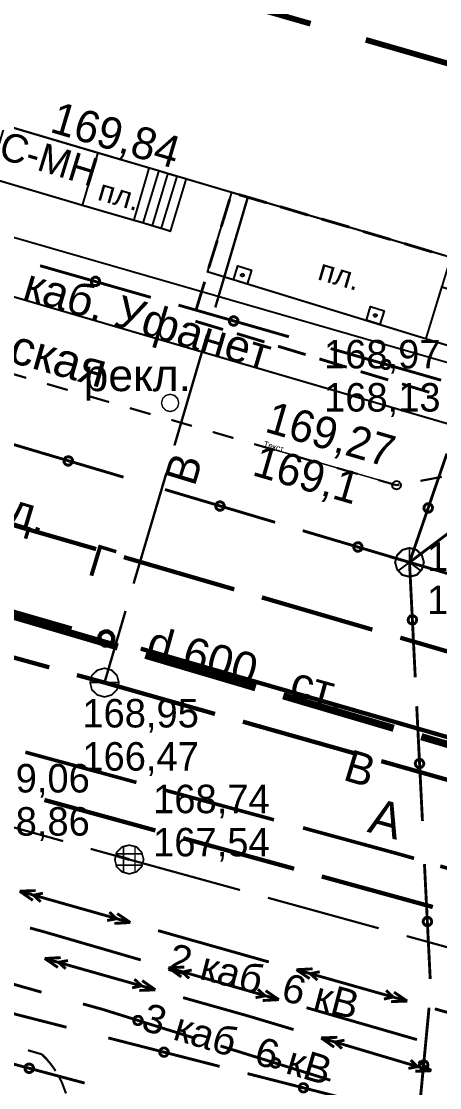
# Model space of a CAD drawing. Extents: x -2634 to -2115, y -2142 to -1393.
# Drawn here: x -2317.53 to -2302.99, y -1576.52 to -1539.46 of the extents above; entities that cross this region are included whole.
import ezdxf

# ---------------------------------------------------------------- set-up
doc = ezdxf.new("R2010")
doc.units = 0
doc.header["$MEASUREMENT"] = 0
for name, color, linetype in [('500_Дополн-Бордюры__п', 7, 'Continuous'), ('500_Дополн-Ступени__л', 7, 'Continuous'), ('500_Дороги-Проезжие_ч', 7, 'Continuous'), ('500_Линии_-Линии_связ', 7, 'Continuous'), ('500_Линии_-ЛЭП_провод', 7, 'Continuous'), ('500_Линии_-Смотровые_', 7, 'Continuous'), ('500_Линии_-Электрокаб', 7, 'Continuous'), ('500_Объект-Опоры', 7, 'Continuous'), ('500_Рельеф-Высотные_о', 7, 'Continuous'), ('500_Строен-Дополнения', 7, 'Continuous'), ('500_Строен-Здания', 7, 'Continuous'), ('500_Трубоп-Водопровод', 7, 'Continuous'), ('500_Трубоп-Газопровод', 7, 'Continuous'), ('500_Трубоп-Канализаци', 7, 'Continuous'), ('500_Трубоп-Смотровые_', 7, 'Continuous'), ('ЗАЯВКИ-Условные_з', 7, 'Continuous'), ('Красные_ли-Красные_ли', 7, 'Continuous'), ('Красные_ли-Линии_регу', 7, 'Continuous'), ('Красные_ли-Оси_улиц_к', 7, 'Continuous')]:
    doc.layers.add(name, color=color, linetype=linetype)
doc.styles.add('TARIAL', font='Arial')

msp = doc.modelspace()

# ---------------------------------------------------------------- linework, layer by layer
at = {"layer": '500_Дополн-Бордюры__п', "color": 1, "const_width": 0.075}
for points in [[(-2318.08, -1551.64), (-2317.36, -1551.85)], [(-2316.64, -1552.06), (-2315.92, -1552.27)], [(-2315.2, -1552.48), (-2314.48, -1552.69)], [(-2313.76, -1552.9), (-2313.04, -1553.11)], [(-2312.32, -1553.31), (-2311.6, -1553.52)], [(-2310.88, -1553.73), (-2310.16, -1553.94)], [(-2309.44, -1554.15), (-2309.13, -1554.24)], [(-2309.13, -1554.24), (-2308.72, -1554.36)], [(-2308, -1554.57), (-2307.28, -1554.78)], [(-2306.56, -1554.98), (-2305.84, -1555.19)], [(-2305.12, -1555.4), (-2304.49, -1555.58)], [(-2304.49, -1555.58), (-2304.4, -1555.56)], [(-2303.66, -1555.43), (-2302.92, -1555.29)], [(-2317.3, -1575.22), (-2316.82, -1575.36)], [(-2316.82, -1575.36), (-2316.68, -1575.5)], [(-2316.82, -1575.36), (-2316.68, -1575.5)], [(-2316.68, -1575.5), (-2316.64, -1575.54)], [(-2316.68, -1575.5), (-2316.54, -1575.66)], [(-2316.54, -1575.66), (-2316.42, -1575.82)], [(-2316.42, -1575.82), (-2316.34, -1575.94)], [(-2316.22, -1576.15), (-2316.21, -1576.16)], [(-2316.21, -1576.16), (-2316.12, -1576.34)], [(-2316.12, -1576.34), (-2316.05, -1576.53)], [(-2316.05, -1576.53), (-2315.98, -1576.72)]]:
    msp.add_lwpolyline(points, dxfattribs=at)
at = {"layer": '500_Дополн-Ступени__л', "color": 0, "const_width": 0.07}
for points in [[(-2312.75, -1544.65), (-2313.3, -1546.46), (-2313.62, -1546.37), (-2313.09, -1544.55)], [(-2312.75, -1544.65), (-2313.3, -1546.46), (-2312.98, -1546.56), (-2312.44, -1544.75)], [(-2312.44, -1544.75), (-2312.98, -1546.56), (-2312.67, -1546.65), (-2312.12, -1544.84)], [(-2312.12, -1544.84), (-2312.67, -1546.65), (-2312.35, -1546.75), (-2311.8, -1544.93)]]:
    msp.add_lwpolyline(points, close=True, dxfattribs=at)
at = {"layer": '500_Линии_-Линии_связ', "color": 6}
msp.add_lwpolyline([(-2322.45, -1547.67), (-2287.89, -1557.78)], dxfattribs=at)
at = {"layer": '500_Линии_-Линии_связ', "color": 0, "const_width": 0.1}
for points in [[(-2316.88, -1547.95), (-2313.03, -1549.05)], [(-2312.07, -1549.32), (-2308.23, -1550.42)], [(-2306.78, -1550.83), (-2302.94, -1551.93)], [(-2317.82, -1554.16), (-2313.98, -1555.3)], [(-2304.04, -1558.26), (-2302.74, -1554.48)], [(-2312.54, -1555.73), (-2308.71, -1556.87)], [(-2304.04, -1558.26), (-2300.84, -1555.86)], [(-2307.75, -1557.16), (-2304.04, -1558.26)], [(-2304.04, -1558.26), (-2304.76, -1558.05)], [(-2304.04, -1558.26), (-2303.84, -1562.26)], [(-2304.04, -1558.26), (-2300.2, -1559.39)], [(-2303.79, -1563.26), (-2303.59, -1567.25)], [(-2303.52, -1568.75), (-2303.32, -1572.74)], [(-2320.68, -1572.11), (-2316.83, -1573.2)], [(-2319.84, -1573.43), (-2315.96, -1574.42)], [(-2315.39, -1573.61), (-2314.7, -1573.8)], [(-2303.36, -1573.74), (-2303.74, -1577.72)], [(-2314.7, -1573.8), (-2311.57, -1574.78)], [(-2314.51, -1574.79), (-2310.64, -1575.78)], [(-2310.61, -1575.07), (-2306.79, -1576.26)], [(-2319.19, -1575.33), (-2315.33, -1576.36)], [(-2309.67, -1576.03), (-2305.79, -1577.02)]]:
    msp.add_lwpolyline(points, dxfattribs=at)
for points in [[(-2314.92, -1548.35), (-2314.85, -1548.39), (-2314.81, -1548.46), (-2314.81, -1548.54), (-2314.85, -1548.61), (-2314.92, -1548.64), (-2315, -1548.64), (-2315.07, -1548.6), (-2315.1, -1548.54), (-2315.1, -1548.46), (-2315.06, -1548.39), (-2314.99, -1548.35)], [(-2310.11, -1549.73), (-2310.04, -1549.77), (-2310, -1549.84), (-2310.01, -1549.91), (-2310.05, -1549.98), (-2310.11, -1550.02), (-2310.19, -1550.02), (-2310.26, -1549.98), (-2310.3, -1549.91), (-2310.29, -1549.83), (-2310.25, -1549.76), (-2310.19, -1549.73)], [(-2304.82, -1551.24), (-2304.75, -1551.28), (-2304.72, -1551.35), (-2304.72, -1551.42), (-2304.76, -1551.49), (-2304.83, -1551.53), (-2304.9, -1551.53), (-2304.97, -1551.49), (-2305.01, -1551.42), (-2305.01, -1551.34), (-2304.97, -1551.28), (-2304.9, -1551.24)], [(-2315.86, -1554.59), (-2315.79, -1554.63), (-2315.75, -1554.7), (-2315.76, -1554.78), (-2315.8, -1554.84), (-2315.86, -1554.88), (-2315.94, -1554.88), (-2316.01, -1554.84), (-2316.05, -1554.77), (-2316.04, -1554.69), (-2316, -1554.62), (-2315.93, -1554.59)], [(-2310.59, -1556.16), (-2310.52, -1556.2), (-2310.48, -1556.27), (-2310.48, -1556.34), (-2310.52, -1556.41), (-2310.59, -1556.45), (-2310.67, -1556.45), (-2310.74, -1556.4), (-2310.77, -1556.34), (-2310.77, -1556.26), (-2310.73, -1556.19), (-2310.66, -1556.16)], [(-2303.53, -1556.32), (-2303.49, -1556.26), (-2303.42, -1556.22), (-2303.34, -1556.23), (-2303.28, -1556.27), (-2303.24, -1556.34), (-2303.25, -1556.42), (-2303.29, -1556.48), (-2303.36, -1556.52), (-2303.44, -1556.51), (-2303.5, -1556.47), (-2303.54, -1556.4)], [(-2305.79, -1557.58), (-2305.73, -1557.62), (-2305.69, -1557.69), (-2305.69, -1557.77), (-2305.73, -1557.84), (-2305.8, -1557.87), (-2305.88, -1557.87), (-2305.94, -1557.83), (-2305.98, -1557.76), (-2305.98, -1557.69), (-2305.94, -1557.62), (-2305.87, -1557.58)], [(-2303.79, -1560.25), (-2303.81, -1560.33), (-2303.86, -1560.39), (-2303.93, -1560.41), (-2304.01, -1560.39), (-2304.07, -1560.34), (-2304.09, -1560.27), (-2304.07, -1560.19), (-2304.02, -1560.13), (-2303.95, -1560.11), (-2303.87, -1560.13), (-2303.81, -1560.18)], [(-2303.54, -1565.25), (-2303.56, -1565.32), (-2303.61, -1565.38), (-2303.68, -1565.4), (-2303.76, -1565.39), (-2303.82, -1565.33), (-2303.84, -1565.26), (-2303.82, -1565.18), (-2303.77, -1565.13), (-2303.7, -1565.1), (-2303.62, -1565.12), (-2303.57, -1565.17)], [(-2303.27, -1570.74), (-2303.28, -1570.81), (-2303.34, -1570.87), (-2303.41, -1570.9), (-2303.48, -1570.88), (-2303.54, -1570.83), (-2303.57, -1570.75), (-2303.55, -1570.68), (-2303.5, -1570.62), (-2303.42, -1570.6), (-2303.35, -1570.61), (-2303.29, -1570.67)], [(-2313.43, -1574.04), (-2313.37, -1574.08), (-2313.33, -1574.15), (-2313.33, -1574.23), (-2313.37, -1574.29), (-2313.44, -1574.33), (-2313.52, -1574.33), (-2313.59, -1574.29), (-2313.62, -1574.22), (-2313.62, -1574.14), (-2313.58, -1574.07), (-2313.51, -1574.04)], [(-2312.54, -1575.14), (-2312.47, -1575.18), (-2312.43, -1575.24), (-2312.43, -1575.32), (-2312.47, -1575.39), (-2312.53, -1575.43), (-2312.61, -1575.43), (-2312.68, -1575.39), (-2312.72, -1575.33), (-2312.72, -1575.25), (-2312.68, -1575.18), (-2312.61, -1575.14)], [(-2308.66, -1575.52), (-2308.59, -1575.56), (-2308.55, -1575.63), (-2308.56, -1575.71), (-2308.6, -1575.78), (-2308.67, -1575.81), (-2308.74, -1575.81), (-2308.81, -1575.77), (-2308.85, -1575.7), (-2308.84, -1575.62), (-2308.8, -1575.56), (-2308.73, -1575.52)], [(-2303.4, -1575.75), (-2303.43, -1575.82), (-2303.49, -1575.87), (-2303.56, -1575.88), (-2303.64, -1575.85), (-2303.69, -1575.79), (-2303.7, -1575.72), (-2303.67, -1575.65), (-2303.61, -1575.6), (-2303.54, -1575.58), (-2303.46, -1575.61), (-2303.41, -1575.67)], [(-2317.22, -1575.7), (-2317.15, -1575.74), (-2317.11, -1575.81), (-2317.11, -1575.89), (-2317.15, -1575.95), (-2317.22, -1575.99), (-2317.3, -1575.99), (-2317.37, -1575.95), (-2317.4, -1575.89), (-2317.4, -1575.81), (-2317.37, -1575.74), (-2317.3, -1575.7)], [(-2307.69, -1576.38), (-2307.62, -1576.42), (-2307.58, -1576.48), (-2307.58, -1576.56), (-2307.62, -1576.63), (-2307.69, -1576.67), (-2307.77, -1576.67), (-2307.83, -1576.63), (-2307.87, -1576.56), (-2307.87, -1576.49), (-2307.84, -1576.42), (-2307.77, -1576.38)]]:
    msp.add_lwpolyline(points, close=True, dxfattribs=at)
at = {"layer": '500_Линии_-ЛЭП_провод', "color": 253, "const_width": 0.07}
msp.add_lwpolyline([(-2287.89, -1557.78), (-2322.45, -1547.67)], dxfattribs=at)
at = {"layer": '500_Линии_-Смотровые_', "color": 0, "const_width": 0.07}
for points in [[(-2304.04, -1557.76), (-2303.79, -1557.83), (-2303.61, -1558.01), (-2303.54, -1558.26), (-2303.61, -1558.51), (-2303.79, -1558.7), (-2304.04, -1558.76), (-2304.29, -1558.7), (-2304.47, -1558.51), (-2304.54, -1558.26), (-2304.47, -1558.01), (-2304.29, -1557.83)], [(-2304.04, -1558.21), (-2304.04, -1558.21), (-2304.04, -1558.21), (-2304.04, -1558.21), (-2304.04, -1558.21), (-2304.04, -1558.21), (-2304.04, -1558.21), (-2304.04, -1558.21), (-2304.04, -1558.21), (-2304.04, -1558.21), (-2304.04, -1558.21), (-2304.04, -1558.21)]]:
    msp.add_lwpolyline(points, close=True, dxfattribs=at)
at = {"layer": '500_Линии_-Смотровые_', "color": 0, "const_width": 0.065}
for points in [[(-2304.04, -1557.76), (-2304.04, -1558.26)], [(-2304.44, -1558.56), (-2304.04, -1558.26)], [(-2304.04, -1558.26), (-2303.64, -1558.56)]]:
    msp.add_lwpolyline(points, dxfattribs=at)
at = {"layer": '500_Линии_-Электрокаб', "color": 12, "const_width": 0.1}
for points in [[(-2317.03, -1569.67), (-2317.59, -1569.69)], [(-2313.74, -1570.78), (-2317.59, -1569.69)], [(-2317.13, -1570.01), (-2317.59, -1569.69)], [(-2316.78, -1569.76), (-2317.11, -1569.83)], [(-2316.86, -1570.06), (-2317.11, -1569.83)], [(-2314.23, -1570.64), (-2314.47, -1570.42)], [(-2314.23, -1570.65), (-2314.55, -1570.71)], [(-2313.74, -1570.78), (-2314.3, -1570.81)], [(-2313.74, -1570.78), (-2314.2, -1570.47)], [(-2317.23, -1570.97), (-2316.75, -1571.1)], [(-2316.75, -1571.1), (-2313.38, -1572.08)], [(-2308.93, -1572.15), (-2312.78, -1571.06)], [(-2316.72, -1572.03), (-2316.16, -1572)], [(-2316.72, -1572.03), (-2312.87, -1573.12)], [(-2316.72, -1572.03), (-2316.26, -1572.34)], [(-2316.23, -1572.16), (-2315.91, -1572.1)], [(-2316.23, -1572.17), (-2315.99, -1572.39)], [(-2312.42, -1572.35), (-2311.87, -1572.33)], [(-2312.42, -1572.35), (-2308.58, -1573.46)], [(-2312.42, -1572.35), (-2311.97, -1572.67)], [(-2311.94, -1572.5), (-2311.7, -1572.72)], [(-2311.93, -1572.5), (-2311.61, -1572.43)], [(-2307.41, -1572.39), (-2307.97, -1572.42)], [(-2304.12, -1573.51), (-2307.97, -1572.42)], [(-2307.51, -1572.73), (-2307.97, -1572.42)], [(-2307.16, -1572.49), (-2307.49, -1572.56)], [(-2307.24, -1572.78), (-2307.49, -1572.56)], [(-2313.68, -1573.05), (-2313.35, -1572.98)], [(-2313.6, -1572.75), (-2313.35, -1572.98)], [(-2313.33, -1572.8), (-2312.87, -1573.12)], [(-2313.43, -1573.14), (-2312.87, -1573.12)], [(-2311.91, -1573.39), (-2309.64, -1574.03)], [(-2309.39, -1573.39), (-2309.06, -1573.33)], [(-2309.31, -1573.1), (-2309.06, -1573.33)], [(-2309.04, -1573.15), (-2308.58, -1573.46)], [(-2304.61, -1573.37), (-2304.93, -1573.44)], [(-2304.61, -1573.37), (-2304.85, -1573.14)], [(-2304.12, -1573.51), (-2304.58, -1573.2)], [(-2309.14, -1573.49), (-2308.58, -1573.46)], [(-2307.62, -1573.74), (-2303.78, -1574.85)], [(-2304.12, -1573.51), (-2304.68, -1573.53)], [(-2309.64, -1574.03), (-2308.07, -1574.5)], [(-2299.31, -1574.87), (-2303.16, -1573.78)], [(-2307.11, -1574.79), (-2306.55, -1574.77)], [(-2307.11, -1574.79), (-2303.28, -1575.93)], [(-2307.11, -1574.79), (-2306.66, -1575.11)], [(-2306.62, -1574.93), (-2306.3, -1574.87)], [(-2306.63, -1574.94), (-2306.39, -1575.16)], [(-2304, -1575.56), (-2303.76, -1575.79)], [(-2303.73, -1575.61), (-2303.28, -1575.93)], [(-2304.08, -1575.85), (-2303.76, -1575.79)], [(-2303.84, -1575.95), (-2303.28, -1575.93)]]:
    msp.add_lwpolyline(points, dxfattribs=at)
at = {"layer": '500_Объект-Опоры', "color": 0}
for points in [[(-2310.16, -1548.44), (-2310.01, -1547.96), (-2309.53, -1548.11), (-2309.68, -1548.59)], [(-2309.83, -1548.23), (-2309.81, -1548.24), (-2309.8, -1548.26), (-2309.8, -1548.29), (-2309.81, -1548.31), (-2309.84, -1548.32), (-2309.86, -1548.32), (-2309.88, -1548.31), (-2309.9, -1548.29), (-2309.9, -1548.26), (-2309.88, -1548.24), (-2309.86, -1548.23)], [(-2305.54, -1549.84), (-2305.39, -1549.37), (-2304.92, -1549.52), (-2305.07, -1549.99)], [(-2305.21, -1549.63), (-2305.19, -1549.65), (-2305.18, -1549.67), (-2305.18, -1549.69), (-2305.2, -1549.72), (-2305.22, -1549.73), (-2305.24, -1549.73), (-2305.27, -1549.71), (-2305.28, -1549.69), (-2305.28, -1549.66), (-2305.26, -1549.64), (-2305.24, -1549.63)]]:
    msp.add_lwpolyline(points, close=True, dxfattribs=at)
at = {"layer": '500_Объект-Опоры', "color": 1, "const_width": 0.05}
msp.add_lwpolyline([(-2312.36, -1552.42), (-2312.21, -1552.46), (-2312.1, -1552.57), (-2312.06, -1552.72), (-2312.1, -1552.87), (-2312.21, -1552.98), (-2312.36, -1553.02), (-2312.51, -1552.98), (-2312.62, -1552.87), (-2312.66, -1552.72), (-2312.62, -1552.57), (-2312.51, -1552.46)], close=True, dxfattribs=at)
at = {"layer": '500_Рельеф-Высотные_о', "color": 0, "const_width": 0.05}
msp.add_lwpolyline([(-2309.13, -1554.23), (-2305.1, -1555.4)], dxfattribs=at)
at = {"layer": '500_Рельеф-Высотные_о', "color": 0}
msp.add_lwpolyline([(-2304.49, -1555.43), (-2304.41, -1555.45), (-2304.36, -1555.51), (-2304.34, -1555.58), (-2304.36, -1555.66), (-2304.41, -1555.71), (-2304.49, -1555.73), (-2304.56, -1555.71), (-2304.62, -1555.66), (-2304.64, -1555.58), (-2304.62, -1555.51), (-2304.56, -1555.45)], close=True, dxfattribs=at)
at = {"layer": '500_Строен-Дополнения', "color": 0, "const_width": 0.07}
for points in [[(-2314.87, -1544.03), (-2313.09, -1544.55), (-2313.62, -1546.37), (-2315.41, -1545.85)], [(-2302.6, -1547.66), (-2303.47, -1550.49), (-2311.06, -1548.16), (-2310.22, -1545.4)], [(-2302.92, -1548.69), (-2301.55, -1549.11), (-2302.1, -1550.91), (-2303.47, -1550.49)]]:
    msp.add_lwpolyline(points, close=True, dxfattribs=at)
at = {"layer": '500_Строен-Дополнения', "color": 0, "const_width": 0.1}
for points in [[(-2309.01, -1545.76), (-2309.97, -1545.48)], [(-2310.29, -1545.64), (-2310.58, -1546.59)], [(-2307.57, -1546.19), (-2308.53, -1545.9)], [(-2306.13, -1546.61), (-2307.09, -1546.33)], [(-2310.72, -1547.07), (-2311.02, -1548.03)], [(-2304.7, -1547.04), (-2305.65, -1546.76)], [(-2303.26, -1547.47), (-2304.22, -1547.18)], [(-2311.16, -1548.51), (-2311.45, -1549.46)], [(-2311.48, -1549.88), (-2310.52, -1550.17)], [(-2310.04, -1550.31), (-2309.08, -1550.6)], [(-2308.61, -1550.75), (-2307.65, -1551.04)], [(-2307.17, -1551.19), (-2306.22, -1551.48)], [(-2305.74, -1551.63), (-2304.78, -1551.92)], [(-2304.3, -1552.06), (-2303.35, -1552.35)]]:
    msp.add_lwpolyline(points, dxfattribs=at)
at = {"layer": '500_Строен-Здания', "color": 0, "const_width": 0.07}
msp.add_lwpolyline([(-2302.78, -1531.6), (-2321.33, -1526.17), (-2322.7, -1525.78), (-2322.45, -1524.91), (-2326.31, -1523.81), (-2326.52, -1524.53), (-2328.73, -1523.9), (-2336.71, -1521.64), (-2340.94, -1536.44), (-2330.1, -1539.54), (-2329.56, -1539.69), (-2328.11, -1540.11), (-2327.61, -1540.25), (-2297.5, -1549.17)], dxfattribs=at)
msp.add_lwpolyline([(-2318.65, -1544.89), (-2315.41, -1545.85), (-2314.87, -1544.03), (-2318.11, -1543.07)], close=True, dxfattribs=at)
at = {"layer": '500_Трубоп-Водопровод', "color": 94}
for points, const_width in [([(-2309.66, -1545.57), (-2310.79, -1549.4)], 0.085), ([(-2311.08, -1550.36), (-2312.21, -1554.2)], 0.085), ([(-2312.49, -1555.16), (-2313.63, -1559)], 0.085), ([(-2318.02, -1560.07), (-2314.18, -1561.2)], 0.25), ([(-2313.91, -1559.95), (-2314.64, -1562.44)], 0.085), ([(-2320.42, -1560.85), (-2316.56, -1561.91)], 0.15), ([(-2313.22, -1561.49), (-2309.39, -1562.62)], 0.25), ([(-2315.6, -1562.18), (-2314.64, -1562.44)], 0.15), ([(-2314.64, -1562.44), (-2314.57, -1562.2)], 0.085), ([(-2314.64, -1562.44), (-2314.98, -1562.35)], 0.15), ([(-2314.64, -1562.44), (-2310.8, -1563.53)], 0.15), ([(-2308.43, -1562.9), (-2304.59, -1564.03)], 0.25), ([(-2309.83, -1563.8), (-2305.98, -1564.89)], 0.15), ([(-2303.63, -1564.32), (-2299.8, -1565.45)], 0.25), ([(-2305.02, -1565.17), (-2301.17, -1566.26)], 0.15)]:
    msp.add_lwpolyline(points, dxfattribs=dict(at, const_width=const_width))
at = {"layer": '500_Трубоп-Газопровод', "color": 5, "const_width": 0.15}
for points in [[(-2314.93, -1557.8), (-2318.77, -1556.69)], [(-2310.13, -1559.2), (-2313.97, -1558.08)], [(-2305.33, -1560.6), (-2309.17, -1559.48)], [(-2300.52, -1562), (-2304.36, -1560.88)]]:
    msp.add_lwpolyline(points, dxfattribs=at)
at = {"layer": '500_Трубоп-Канализаци', "color": 32}
for points, const_width in [([(-2313.53, -1565.91), (-2317.39, -1564.86)], 0.125), ([(-2308.75, -1567.21), (-2312.61, -1566.16)], 0.125), ([(-2319.94, -1566.88), (-2316.08, -1567.95)], 0.075), ([(-2304.48, -1568.38), (-2307.74, -1567.49)], 0.125), ([(-2315.12, -1568.22), (-2313.78, -1568.59)], 0.075), ([(-2313.78, -1568.59), (-2314.26, -1568.45)], 0.1), ([(-2303.88, -1568.55), (-2304.48, -1568.38)], 0.125), ([(-2313.78, -1568.59), (-2309.93, -1569.65)], 0.075), ([(-2299.13, -1569.93), (-2302.97, -1568.82)], 0.125), ([(-2308.96, -1569.92), (-2305.11, -1570.98)], 0.075), ([(-2304.14, -1571.25), (-2300.29, -1572.31)], 0.075)]:
    msp.add_lwpolyline(points, dxfattribs=dict(at, const_width=const_width))
at = {"layer": '500_Трубоп-Канализаци', "color": 34, "const_width": 0.15}
for points in [[(-2312.87, -1567.58), (-2316.73, -1566.52)], [(-2308.05, -1568.91), (-2311.91, -1567.85)], [(-2303.23, -1570.24), (-2307.09, -1569.18)]]:
    msp.add_lwpolyline(points, dxfattribs=at)
at = {"layer": '500_Трубоп-Смотровые_', "color": 0, "const_width": 0.06}
for points in [[(-2314.64, -1561.94), (-2314.39, -1562.01), (-2314.21, -1562.19), (-2314.14, -1562.44), (-2314.21, -1562.69), (-2314.39, -1562.87), (-2314.64, -1562.94), (-2314.89, -1562.87), (-2315.08, -1562.69), (-2315.14, -1562.44), (-2315.08, -1562.19), (-2314.89, -1562.01)], [(-2313.78, -1568.09), (-2313.53, -1568.15), (-2313.35, -1568.34), (-2313.28, -1568.59), (-2313.35, -1568.84), (-2313.53, -1569.02), (-2313.78, -1569.09), (-2314.03, -1569.02), (-2314.22, -1568.84), (-2314.28, -1568.59), (-2314.22, -1568.34), (-2314.03, -1568.15)]]:
    msp.add_lwpolyline(points, close=True, dxfattribs=at)
at = {"layer": '500_Трубоп-Смотровые_', "color": 0, "const_width": 0.055}
for points in [[(-2315.14, -1562.44), (-2314.14, -1562.44)], [(-2313.98, -1569.04), (-2313.98, -1568.14)], [(-2313.58, -1569.04), (-2313.58, -1568.14)], [(-2314.23, -1568.39), (-2313.33, -1568.39)], [(-2314.23, -1568.79), (-2313.33, -1568.79)]]:
    msp.add_lwpolyline(points, dxfattribs=at)
at = {"layer": '500_Трубоп-Смотровые_', "color": 0}
msp.add_lwpolyline([(-2314.08, -1568.54), (-2314.08, -1568.54)], dxfattribs=at)
at = {"layer": 'Красные_ли-Красные_ли', "color": 12}
msp.add_line((-2225.04, -1573.75), (-2388.99, -1526.42), dxfattribs=at)
at = {"layer": 'Красные_ли-Линии_регу', "color": 0, "const_width": 0.2}
for points in [[(-2310.36, -1538.71), (-2307.48, -1539.54)], [(-2305.56, -1540.1), (-2302.68, -1540.93)]]:
    msp.add_lwpolyline(points, dxfattribs=at)
at = {"layer": 'Красные_ли-Оси_улиц_к', "color": 12, "const_width": 0.15}
for points in [[(-2337.4, -1554.32), (-2315.78, -1560.56)], [(-2313.38, -1561.26), (-2291.76, -1567.5)]]:
    msp.add_lwpolyline(points, dxfattribs=at)
msp.add_lwpolyline([(-2314.51, -1560.67), (-2314.4, -1560.74), (-2314.34, -1560.85), (-2314.34, -1560.98), (-2314.41, -1561.09), (-2314.52, -1561.15), (-2314.65, -1561.15), (-2314.76, -1561.08), (-2314.82, -1560.97), (-2314.82, -1560.84), (-2314.76, -1560.73), (-2314.64, -1560.67)], close=True, dxfattribs=at)

# ---------------------------------------------------------------- texts
at = {"layer": '500_Дороги-Проезжие_ч', "color": 0}
msp.add_text('А', height=1.23, rotation=344.79, dxfattribs=at).set_placement((-2305.54, -1567.62))
at = {"layer": '500_Линии_-Линии_связ', "color": 0, "style": 'TARIAL'}
msp.add_text('каб. Уфанет', height=1.11, rotation=343.47, dxfattribs=at).set_placement((-2317.53, -1549.08))
at = {"layer": '500_Линии_-Смотровые_', "color": 0}
for s, p in [('168,97', (-2307.01, -1551.52)), ('168,13', (-2307.01, -1553.02)), ('168,77', (-2303.43, -1558.56)), ('167,7', (-2303.43, -1560.06))]:
    msp.add_text(s, height=0.99, dxfattribs=at).set_placement(p)
at = {"layer": '500_Линии_-Электрокаб', "color": 0, "style": 'TARIAL'}
for s, rotation, p in [('2 каб  6 кВ', 345.31, (-2312.5, -1572.44)), ('3 каб  6 кВ', 343.3, (-2313.41, -1574.5))]:
    msp.add_text(s, height=0.99, rotation=rotation, dxfattribs=at).set_placement(p)
at = {"layer": '500_Объект-Опоры', "color": 0, "style": 'TARIAL'}
msp.add_text('рекл.', height=1.11, dxfattribs=at).set_placement((-2315.37, -1552.31))
at = {"layer": '500_Рельеф-Высотные_о', "color": 214}
for s, rotation, p in [('169,84', 343.5, (-2316.58, -1543.29)), ('169,27', 343.83, (-2309.11, -1553.71)), ('169,1', 343.83, (-2309.55, -1555.22))]:
    msp.add_text(s, height=1.11, rotation=rotation, dxfattribs=at).set_placement(p)
at = {"layer": '500_Рельеф-Высотные_о', "color": 0, "style": 'TARIAL'}
msp.add_text('Текст', height=0.2, rotation=343.83, dxfattribs=at).set_placement((-2309.13, -1554.23))
at = {"layer": '500_Строен-Дополнения', "color": 0, "style": 'TARIAL'}
for p in [(-2314.92, -1545.65), (-2307.27, -1548.42)]:
    msp.add_text('пл. ', height=0.74, rotation=343.73, dxfattribs=at).set_placement(p)
at = {"layer": '500_Строен-Здания', "color": 5}
msp.add_text('С-МН', height=0.99, rotation=342.96, dxfattribs=at).set_placement((-2318.37, -1544.2))
at = {"layer": '500_Трубоп-Водопровод', "color": 94}
for rotation, p in [(73.09, (-2311.51, -1555.65)), (343.18, (-2306.39, -1565.81))]:
    msp.add_text('В', height=1.11, rotation=rotation, dxfattribs=at).set_placement(p)
at = {"layer": '500_Трубоп-Водопровод', "color": 94, "style": 'TARIAL'}
msp.add_text('d 600   ст.', height=1.11, rotation=344.45, dxfattribs=at).set_placement((-2313.25, -1561.53))
at = {"layer": '500_Трубоп-Газопровод', "color": 5, "style": 'TARIAL'}
msp.add_text('н. д.', height=1.11, rotation=343.3, dxfattribs=at).set_placement((-2319.72, -1556.4))
at = {"layer": '500_Трубоп-Газопровод', "color": 5}
msp.add_text('Г', height=1.11, rotation=343.19, dxfattribs=at).set_placement((-2315.28, -1558.67))
at = {"layer": '500_Трубоп-Смотровые_', "color": 5}
for s, p in [('168,95', (-2315.41, -1564)), ('166,47', (-2315.41, -1565.5)), ('169,06', (-2319.2, -1566.26)), ('168,74', (-2312.95, -1566.98)), ('168,86', (-2319.2, -1567.76)), ('167,54', (-2312.95, -1568.48))]:
    msp.add_text(s, height=0.99, dxfattribs=at).set_placement(p)
at = {"layer": 'ЗАЯВКИ-Условные_з', "color": 0, "style": 'TARIAL'}
msp.add_text('ул. Коммунистическая', height=1.19, rotation=344.17, dxfattribs=at).set_placement((-2331.38, -1547.49))

doc.saveas('drawing.dxf')
